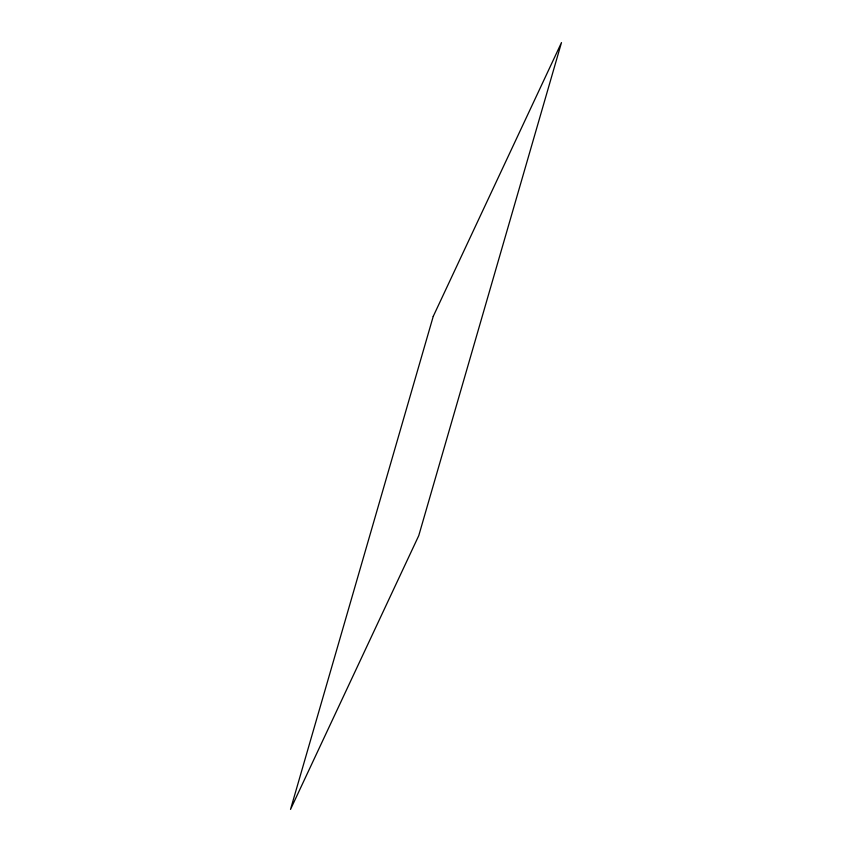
<?xml version="1.0" encoding="UTF-8"?>
<svg xmlns="http://www.w3.org/2000/svg" width="852" height="852" viewBox="0 0 852 852"><rect width="100%" height="100%" fill="white"/><g stroke="black" fill="none" stroke-linecap="round" stroke-linejoin="round"><path stroke-width="1.28" d="M433.242 316.358L290.521 809.4L418.758 535.642L561.479 42.6L433.242 316.358"/></g></svg>
